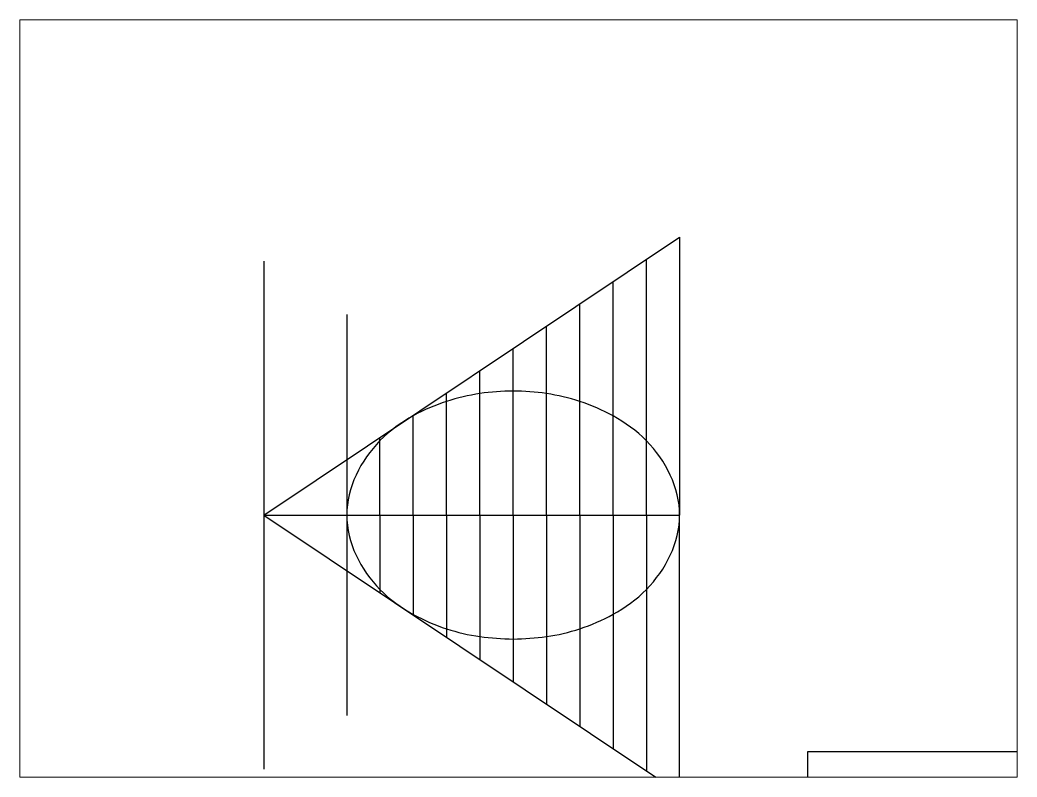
# Paper-space layout 'Layout1' of a CAD drawing. Header units: millimetres. Extents: x 26 to 231, y 20 to 176.
# The model-space entities are those that its viewports show. They can reach past a viewport. Long polylines and large blocks are cut down to what shows.
import ezdxf

# ---------------------------------------------------------------- set-up
doc = ezdxf.new("R2010")
doc.units = ezdxf.units.MM
doc.header["$PDMODE"] = 1
doc.header["$PDSIZE"] = 1

msp = doc.modelspace()

# ---------------------------------------------------------------- linework, layer by layer
for p, q in [((42.24, 123.51), (192.73, 224)), ((192.73, 224), (192.73, 123.51)), ((42.24, 215.38), (42.24, 31.64)), ((180.68, 123.51), (180.68, 215.95)), ((168.63, 123.51), (168.63, 207.9)), ((156.58, 123.51), (156.58, 199.86)), ((72.24, 196.01), (72.24, 51)), ((144.53, 123.51), (144.53, 191.81)), ((132.49, 123.51), (132.49, 183.77)), ((120.44, 123.51), (120.44, 175.72)), ((108.39, 123.51), (108.39, 167.68)), ((96.34, 123.51), (96.34, 159.68)), ((84.29, 123.51), (84.29, 151.58)), ((42.24, 123.51), (72.24, 123.51)), ((42.24, 123.51), (192.73, 23.02)), ((72.24, 123.51), (192.73, 123.51)), ((84.29, 123.51), (84.29, 95.43)), ((96.34, 123.51), (96.34, 87.34)), ((108.39, 123.51), (108.39, 79.34)), ((120.44, 123.51), (120.44, 71.29)), ((132.49, 123.51), (132.49, 63.25)), ((144.53, 123.51), (144.53, 55.2)), ((156.58, 123.51), (156.58, 47.15)), ((168.63, 123.51), (168.63, 39.11)), ((180.68, 123.51), (180.68, 31.06)), ((192.73, 23.02), (192.73, 123.51))]:
    msp.add_line(p, q)
at = {"color": 116, "true_color": 0x136734}
msp.add_line((42.24, 123.51), (92.24, 123.51), dxfattribs=at)
msp.add_lwpolyline([(239.09, 38.04), (441.96, 38.04), (441.96, -60.89), (239.09, -60.89)], close=True)
at = {"color": 244, "lineweight": 30, "true_color": 0x991b1e}
msp.add_spline([(132.49, 78.65), (120.44, 79.56), (108.39, 82.39), (96.34, 87.57), (84.29, 96.58), (72.24, 123.51), (84.29, 150.44), (96.34, 159.44), (108.39, 164.62), (120.44, 167.45), (132.49, 168.36), (144.53, 167.45), (156.58, 164.61), (168.63, 159.39), (180.68, 150.42), (192.73, 123.51), (180.68, 96.6), (168.63, 87.63), (156.58, 82.4), (144.53, 79.56), (132.49, 78.65)], degree=3, dxfattribs=at)
for p in [(120.44, 167.45), (132.49, 168.36), (144.53, 167.45), (108.39, 164.62), (156.58, 164.61), (96.34, 159.44), (168.63, 159.39), (84.29, 150.44), (180.68, 150.42), (72.24, 123.51), (84.29, 123.51), (96.34, 123.51), (108.39, 123.51), (120.44, 123.51), (132.49, 123.51), (144.53, 123.51), (156.58, 123.51), (168.63, 123.51), (180.68, 123.51), (84.29, 96.58), (180.68, 96.6), (96.34, 87.57), (168.63, 87.63), (108.39, 82.39), (120.44, 79.56), (144.53, 79.56), (156.58, 82.4), (132.49, 78.65)]:
    msp.add_point(p)

psp = doc.layouts.get("Layout1")

# ---------------------------------------------------------------- viewports
at = {"layer": '0'}
psp.add_viewport(center=(128.5, 97.5), size=(205.6, 156), view_center_point=(134.41, 165.67), view_height=273.7831, dxfattribs=at)

doc.saveas('drawing.dxf')
